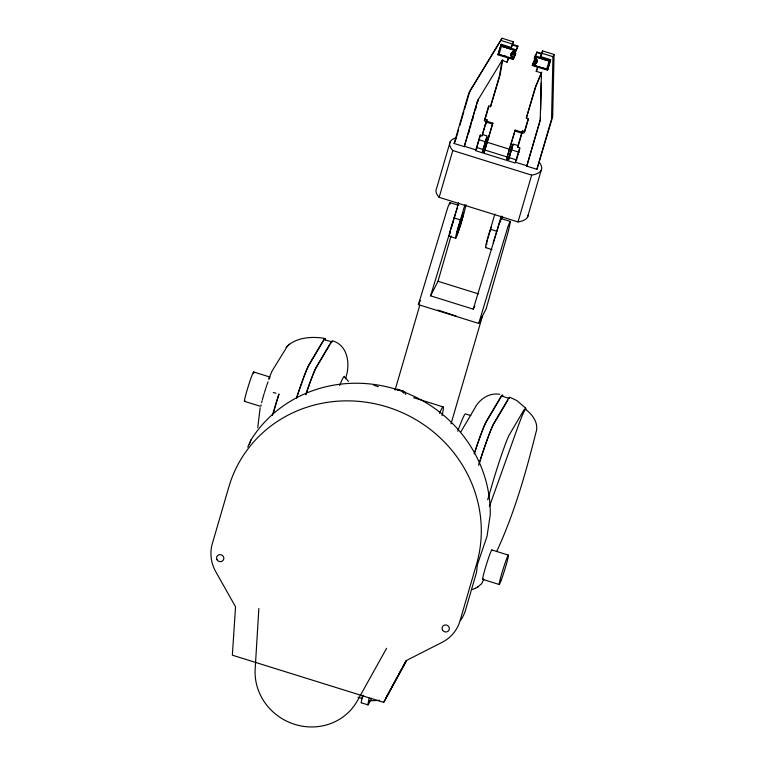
<?xml version="1.0" encoding="UTF-8"?>
<svg xmlns="http://www.w3.org/2000/svg" width="765" height="765" viewBox="0 0 765 765"><rect width="100%" height="100%" fill="white"/><g stroke="black" fill="none" stroke-linecap="round" stroke-linejoin="round"><path stroke-width="1.15" d="M541.39 76.089L541.477 72.57L540.233 119.923L526.76 166.139L536.906 169.304L552.655 116.902L554.07 54.478L542.653 50.92L541.534 53.12L540.52 56.562L550.676 59.727L547.463 70.198L532.23 65.446L534.773 59.527A2.668 2.525 27 0 0 536.772 59.374M540.463 117.227L540.406 119.579L526.76 166.139M540.625 110.17L541.238 83.146M554.07 54.478L552.952 56.687L551.536 119.111L536.906 169.304M258.857 608.5L255.166 669.05A54.812 51.944 27 0 0 294.745 724.369A54.812 51.944 27 0 0 357.284 700.903L386.574 648.328M450.04 204.121L450.174 202.878A18.714 1.061 -72.7 0 0 447.678 207.784L418.398 304.623L478.708 323.432L486.129 308.859L508.18 231.766L510.485 221.687A18.714 1.061 -72.7 0 0 507.989 226.593L478.708 323.432M257.728 427.654L260.167 407.735M513.889 51.685A2.668 2.525 27 0 0 515.734 53.588L513.191 59.507L497.967 54.764L501.18 44.294L511.336 47.459L513.458 41.817L502.041 38.25L468.735 93.282L454.104 143.476L464.25 146.641L477.723 100.425L502.127 60.292L499.335 76.414L490.489 106.756L488.586 106.163L484.341 120.727L486.244 121.329L487.018 119.809L485.115 119.216L484.341 120.727M502.701 59.928L500.109 74.903L490.489 106.756M442.103 415.605L442.572 413.263A50.366 2.85 -72.7 0 0 439.559 413.358M345.359 378.799C350.494 365.354 348.544 345.474 332.488 340.798A80.583 4.552 -72.7 0 0 330.776 342.548L316.557 366.512A48.635 2.744 -72.7 0 0 305.876 394.291M362.075 697.881L361.204 702.327A18.35 1.033 -72.7 0 0 361.568 702.557M451.063 235.869L438.01 281.281L430.59 295.845L473.229 309.146L474.826 306.029M450.155 141.85L436.509 188.649A47.765 14.994 16.3 0 0 439.148 197.341L518.01 221.936A47.765 14.994 16.3 0 0 528.08 215.156M455.232 141.276L458.551 129.868M459.889 125.307L463.877 111.614M464.537 109.338L469.863 91.083L502.041 38.25M439.148 197.341L452.794 150.533A47.765 14.994 16.3 0 1 456.265 137.729M464.25 146.641L477.896 100.081M468.658 133.167L469.318 130.911M470.131 127.879L470.781 125.623M472.426 119.981L473.086 117.734M475.562 109.491L476.213 107.243M477.857 101.602L478.517 99.345M395.065 390.102L419.765 305.35M501.18 44.294L497.967 54.764M508.18 57.432L512.531 58.35L498.943 54.554L501.457 46.216L514.855 50.394L514.367 51.771A3.634 3.443 27 0 0 512.521 58.169L512.722 57.796A3.634 3.443 27 0 1 512.779 51.771M430.59 295.845L456.141 211.551M402.801 392.378L403.193 391.039L397.054 389.117M455.644 238.259L449.304 236.28A14.353 0.813 -72.7 0 1 449.189 235.916L449.868 232.455A15.109 0.851 -72.7 0 1 453.798 218.962L458.579 202.725M476.624 148.343L480.535 134.898M485.115 119.216L489.026 105.771M464.422 146.297L475.849 149.864L480.095 135.3L481.998 135.893L486.244 121.329M486.1 122.046L482.466 134.516L487.028 135.941L482.476 151.547L484.264 152.111L492.89 123.165L486.54 121.186L486.1 122.046L492.45 124.026L492.89 123.165M485.383 125.412L487.018 119.809M466.095 204.867L463.81 213.751A15.109 0.851 -72.7 0 1 459.87 227.253L457.652 233.736A14.353 0.813 -72.7 0 1 455.538 237.896L456.217 234.434A15.109 0.851 -72.7 0 1 460.148 220.942L464.919 204.714M502.127 60.292L507.032 62.223L508.209 58.178M511.336 47.459L513.458 41.817M508.744 57.997L507.032 62.223M486.817 137.308L482.476 151.547M485.173 144.728L486.158 141.334M484.694 149.51L488.644 135.941M484.264 152.111L492.45 124.026M512.34 58.733L512.722 57.796M513.191 59.507L515.734 53.588M513.841 57.299A2.668 2.525 27 0 1 512.005 54.086A2.668 2.525 27 0 1 515.256 52.45L517.915 46.082L512.483 44.389M515.256 52.45L517.915 46.082M532.88 63.237A2.668 2.525 27 0 0 536.122 61.602A2.668 2.525 27 0 0 534.295 58.389L536.953 52.02L542.395 53.722M534.773 59.527L532.23 65.446M536.189 54.669L536.953 52.02M546.803 69.041L533.215 65.235L533.568 64.289A3.634 3.443 27 0 0 535.414 57.891L535.223 58.274A3.634 3.443 27 0 1 533.358 64.671L533.568 64.289M535.242 58.283L535.72 56.897L549.117 61.076L546.612 69.414M513.172 144.308L508.945 158.804L508.505 159.665L506.526 159.053L515.151 130.098L522.189 132.297L521.749 133.158L514.711 130.968M506.526 159.053L515.151 130.098M509.069 156.682L512.512 144.614M508.505 159.665L513.057 144.059L518.115 145.637L518.555 144.776M541.295 72.914L536.227 71.327L537.403 67.282M486.014 246.99A14.353 0.813 -72.7 0 1 485.488 247.238L486.167 243.777A15.109 0.851 -72.7 0 1 490.097 230.284L494.869 214.057M541.649 54.363L542.653 50.92M519.875 148.391L516.289 160.717L516.671 159.962L477.006 147.588L475.467 150.619L515.132 162.993L519.76 147.664L517.647 147.004L521.893 132.441L522.658 130.93L524.771 131.59L528.366 119.264M517.857 147.071L522.103 132.508M521.893 132.441L524.006 133.1L528.252 118.537L526.349 117.944L535.194 87.602L541.477 72.57M522.007 133.167L522.658 130.93M473.229 309.146L499.153 223.839A18.704 1.052 -72.7 0 1 501.467 218.685L510.293 221.448M497.097 230.169L501.218 216.026M501.61 218.876L502.232 216.744M362.467 697.364L363.136 695.089M547.463 70.198L550.676 59.727M451.034 423.8L482.419 316.146M518.01 221.936L531.646 175.128A47.765 14.994 16.3 0 0 539.382 162.534M527.563 217.05L541.209 170.251M487.678 499.832L493.329 480.506A42.993 2.429 -72.7 0 1 509.012 435.304L524.025 409.801L525.651 408.147L516.891 400.583L509.901 397.293A80.583 4.552 -72.7 0 0 508.19 399.043L493.97 423.007A48.635 2.744 -72.7 0 0 478.574 465.302M272.35 415.405L273.698 410.843A42.993 2.429 -72.7 0 1 278.986 393.975A33.507 1.893 -72.7 0 0 275.237 406.636M454.085 218.694L454.687 216.887M490.69 229.108L490.088 230.925A11.915 0.669 -72.7 0 0 488.596 235.735M490.996 228.209L491.551 226.631M489.38 506.621L517.456 428.151A49.524 2.802 -72.7 0 1 525.765 409.505L525.651 408.147M249.342 444.264L251.035 439.837A129.926 123.146 27 0 1 396.232 389.366A129.926 123.146 27 0 1 490.269 514.453L487.066 536.16L477.341 564.838L476.528 572.363L465.56 609.992A38.537 36.519 27 0 1 460.348 620.625M268.821 378.627L272.101 370.968L287.535 345.904M541.802 72.13L535.959 86.082L526.349 117.944M536.686 60.502L536.045 61.506L534.4 61.697M247.736 447.181L251.035 439.837M512.856 52.355L512.607 54.2L514.051 55.348M483.776 579.43L481.596 583.743L477.484 587.157M496.638 551.594C514.243 513.707 525.746 473.219 535.863 432.78C539.22 423.638 532.736 414.764 525.765 409.505M501.457 46.216L514.855 50.394M498.943 54.554L506.325 56.409M454.104 143.476L454.859 142.013M514.386 51.771L514.587 51.398A3.634 3.443 27 0 0 513.65 51.465M481.998 135.893L482.772 134.372M534.295 58.389L535.242 56.524M535.72 56.897L549.117 61.076M452.737 222.768L452.87 222.491A11.924 0.669 -72.7 0 0 451.274 227.999M533.215 65.235L536.523 65.828M540.52 56.562L541.276 55.099M537.374 66.536L547.845 69.443M536.227 71.327L537.346 69.127M418.398 304.623L420.511 300.454M517.647 147.004L518.412 145.493M368.577 704.106L371.522 698.321M383.705 702.385L406.894 660.252L442.132 642.323A38.537 36.519 27 0 0 459.995 620.903L476.576 564.044A129.926 123.146 27 0 0 387.253 406.99A129.926 123.146 27 0 0 228.898 486.798L212.326 543.657A38.537 36.519 27 0 0 215.768 571.723L235.553 606.808L232.359 655.184L383.705 702.385L406.148 660.74M460.903 431.814L476.222 405.746C481.195 397.982 490.413 392.541 499.794 394.338M385.732 698.149L397.092 677.264M398.23 675.179L401.635 668.916M402.772 666.831L406.177 660.558M329.82 344.757L316.213 367.697A47.373 2.677 -72.7 0 0 311.24 379.354M494.209 423.198L507.826 400.258M287.803 345.665C297.633 337.03 312.818 336.294 325.144 338.503M286.11 347.358L289.266 344.174M536.705 60.196L534.601 61.305M472.378 589.538L475.447 588.256M475.084 588.467L477.829 586.956M379.66 700.338L369.371 700.826M273.306 392.522L276.022 393.2M456.485 316.213L437.915 310.055M500.912 40.449L512.34 44.016M541.534 53.12L552.952 56.687M512.445 44.944L516.882 46.33M537.843 52.862L541.171 53.904M500.798 45.049L516.021 49.801M535.06 55.74L550.293 60.492M478.546 139.574L519.206 152.264M506.966 158.192L508.945 158.804M515.514 162.228L526.932 165.795M452.794 150.533L531.646 175.128M449.983 202.629L458.818 205.393M454.133 217.968L460.473 219.947M490.432 229.29L496.772 231.269L496.447 232.264A15.109 0.851 -72.7 0 0 495.577 235.008M485.603 247.602L491.952 249.581M438.01 281.281L478.412 293.884M509.519 398.527L502.175 396.232A79.321 4.485 -72.7 0 0 500.482 397.943L486.272 421.907A47.373 2.677 -72.7 0 0 474.233 453.875M395.18 389.165L399.55 390.532M402.839 391.556L405.029 392.235L405.727 394.463M373.865 385.283L378.407 386.698M413.569 397.676L443.069 406.875M470.896 415.605L465.311 413.865A50.385 2.85 -72.7 0 0 457.747 431.202M253.597 371.953L270.131 377.116M244.532 401.367L259.957 406.177M491.819 549.949L508.343 555.103M482.753 579.363L499.277 584.517M357.963 697.269L362.524 698.694M361.348 702.796L368.051 704.881M345.713 377.92L348.391 381.419M514.252 54.956L513.229 52.144M403.193 391.039L403.901 393.286M325.479 339.947A80.583 4.552 -72.7 0 0 323.432 340.253L309.213 364.216A48.635 2.744 -72.7 0 0 296.514 398.087M330.413 343.743A79.321 4.485 -72.7 0 1 332.115 342.012L324.762 339.736A79.321 4.485 -72.7 0 0 323.069 341.448L308.859 365.412A47.373 2.677 -72.7 0 0 296.495 398.383M305.809 394.75A47.373 2.677 -72.7 0 1 310.906 380.234M273.698 412.259A33.507 1.893 -72.7 0 1 274.176 410.461M274.434 409.533A33.507 1.893 -72.7 0 1 274.96 407.621M260.932 406.177A15.415 0.87 -72.7 0 1 261.123 404.848M261.611 402.639A15.415 0.87 -72.7 0 1 262.099 400.736M262.376 399.684A15.415 0.87 -72.7 0 1 264.202 393.373M264.499 392.416A15.415 0.87 -72.7 0 1 265.704 388.582M266.01 387.654A15.415 0.87 -72.7 0 1 266.612 385.847M266.909 384.977A15.415 0.87 -72.7 0 1 268.027 381.84M268.974 379.383A15.415 0.87 -72.7 0 1 269.691 377.767M244.972 400.717A15.415 0.87 -72.7 0 1 248.568 385.33A15.415 0.87 -72.7 0 1 253.54 373.626M474.271 453.549A48.635 2.744 -72.7 0 1 486.626 420.712L500.846 396.748A80.583 4.552 -72.7 0 1 502.892 396.442M483.184 578.703A15.415 0.87 -72.7 0 1 486.186 565.249A15.415 0.87 -72.7 0 1 491.943 550.293M479.282 463.313A47.373 2.677 -72.7 0 1 493.626 424.183M339.679 385.503A50.088 2.831 -72.7 0 1 344.556 377.508M368.577 704.106A18.35 1.033 -72.7 0 1 367.908 704.412L368.778 699.975A19.517 1.1 -72.7 0 1 369.218 698.235M362.075 697.881A19.517 1.1 -72.7 0 1 362.514 696.14M456.504 210.538A18.704 1.052 -72.7 0 1 457.527 207.908M450.241 233.229A11.15 0.631 -72.7 0 1 450.155 232.942M487.573 239.321A11.915 0.669 -72.7 0 0 486.989 241.558L486.454 244.274A11.15 0.631 -72.7 0 0 486.865 244.073M487.802 238.479A11.915 0.669 -72.7 0 1 488.319 236.672M500.262 221.869A14.353 0.813 -72.7 0 1 500.673 221.257M493.253 242.907A15.109 0.851 -72.7 0 1 495.29 235.936M516.471 48.606A2.668 2.525 27 0 1 517.15 48.731M514.032 53.139A3.682 3.49 27 0 1 513.458 52.374M456.648 233.908L456.59 235.209A11.15 0.631 -72.7 0 0 458.149 231.69L459.889 226.612A11.915 0.669 -72.7 0 0 462.988 215.969L463.437 212.986L460.128 221.582A11.915 0.669 -72.7 0 0 457.03 232.216L456.648 233.908M217.021 559.731A3.691 3.5 27 0 0 223.342 560.066A3.691 3.5 27 0 0 220.234 554.596A3.691 3.5 27 0 0 217.021 559.731M442.524 630.064A3.691 3.5 27 0 0 448.845 630.398A3.691 3.5 27 0 0 445.737 624.928A3.691 3.5 27 0 0 442.524 630.064M501.381 579.784A15.415 0.87 -72.7 0 0 508.476 555.447A15.415 0.87 -72.7 0 0 501.582 574.19A15.415 0.87 -72.7 0 0 501.381 579.784"/></g></svg>
